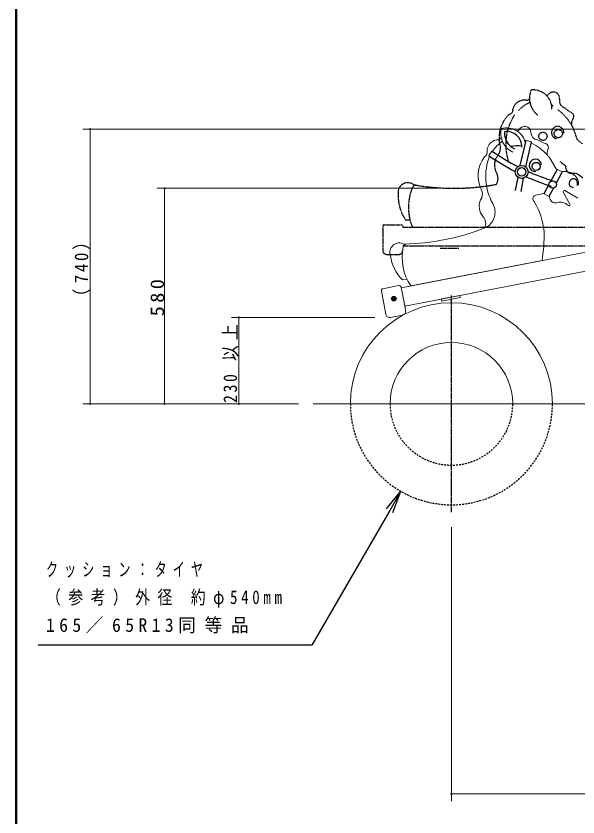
# Model space of a CAD drawing. Units: millimetres at full size; details may follow other scales. Extents: x -7816 to 0, y -1239 to 5340.
# Drawn here: x -7700 to -6187, y 857 to 3014 of the extents above; entities that cross this region are included whole.
import ezdxf

# ---------------------------------------------------------------- set-up
doc = ezdxf.new("R2010")
doc.units = ezdxf.units.MM
for name, pattern in [('USER2', [6, 3, -1, 1, -1]), ('USER3', [8, 3, -1, 1, -1, 1, -1]), ('USER4', [8, 5, -3])]:
    doc.linetypes.add(name, pattern=pattern)
for name, color, linetype, lineweight in [('A3図枠', 7, 'Continuous', 25), ('線', 2, 'Continuous', 25), ('補助', 2, 'Continuous', 13)]:
    doc.layers.add(name, color=color, linetype=linetype, lineweight=lineweight)
doc.styles.add('ＭＳ ゴシック', font='')
doc.styles.get('ＭＳ ゴシック').set_extended_font_data('MS Gothic')

# ---------------------------------------------------------------- blocks, each defined once
blk = doc.blocks.new('dimension_origin')
at = {"color": 0, "linetype": 'Continuous', "lineweight": -2}
blk.add_circle((0, 0), 1.25, dxfattribs=at)

msp = doc.modelspace()

# ---------------------------------------------------------------- linework, layer by layer
at = {"layer": 'A3図枠', "lineweight": 50}
msp.add_line((-7700, 5340), (-7700, 0), dxfattribs=at)
at = {"layer": '線', "linetype": 'USER3'}
for p, q in [((-6223.006, 2766.661), (-6207.15, 2754.494)), ((-6188.7, 2680.63), (-6200.982, 2714.57)), ((-6174.682, 2669.625), (-6188.7, 2680.63)), ((-6220.996, 2610.634), (-6235.014, 2621.639)), ((-6651.217, 2465.226), (-6639.554, 2465.226)), ((-6713, 2447.25), (-6713, 2382.75)), ((-6708, 2452.25), (-6664, 2452.25)), ((-6659, 2445.25), (-4957, 2445.25)), ((-6659, 2395.25), (-5808, 2395.25)), ((-6558, 2389.25), (-6508, 2389.25)), ((-6702.5, 2372.25), (-6669.5, 2372.25))]:
    msp.add_line(p, q, dxfattribs=at)
at = {"layer": '線'}
for p, q in [((-6342.652, 2611.417), (-6327.085, 2679.094)), ((-6328.034, 2608.054), (-6312.467, 2675.732)), ((-6243.495, 2601.242), (-6260.85, 2568.852)), ((-6230.155, 2594.379), (-6246.196, 2564.441)), ((-6349.244, 2580.22), (-6356.195, 2544.155)), ((-6334.515, 2577.382), (-6341.466, 2541.316)), ((-6265.379, 2560.4), (-6278.862, 2535.235)), ((-6253.589, 2550.643), (-6265.641, 2528.151)), ((-6652.668, 2233.415), (-6653.65, 2233.226))]:
    msp.add_line(p, q, dxfattribs=at)
at = {"layer": '線', "color": 7, "lineweight": 13}
for p, q in [((-6327.085, 2679.094), (-6312.467, 2675.732)), ((-6295.832, 2680.443), (-6277.96, 2671.498)), ((-6418.969, 2650.553), (-6427.549, 2638.249)), ((-6245.863, 2602.461), (-6264.347, 2633.462)), ((-6663.113, 2282.322), (-4991.876, 2604.454)), ((-6230.016, 2594.307), (-6245.863, 2602.461)), ((-6280.175, 2535.77), (-6300.474, 2531.857)), ((-6264.328, 2527.616), (-6280.175, 2535.77)), ((-6208.89, 2507.802), (-6227.058, 2539.74)), ((-6187.288, 2523.734), (-6222.978, 2543.838)), ((-6653.65, 2233.226), (-5912.55, 2376.073)), ((-6637.583, 2287.243), (-6284.09, 2355.379)), ((-6712.552, 2279.922), (-6669.348, 2288.249)), ((-6659.252, 2303.41), (-6647.799, 2305.617)), ((-6716.516, 2274.066), (-6704.308, 2210.732)), ((-6663.303, 2283.304), (-6663.492, 2284.286)), ((-6652.893, 2229.298), (-6663.303, 2283.304)), ((-6505.379, 2261.805), (-6554.475, 2252.342)), ((-6554.475, 2252.342), (-6553.34, 2246.45)), ((-6553.34, 2246.45), (-6504.244, 2255.914)), ((-6504.244, 2255.914), (-6505.379, 2261.805)), ((-6653.082, 2230.28), (-6652.1, 2230.469)), ((-6651.284, 2220.952), (-6652.893, 2229.298)), ((-6652.1, 2230.469), (-6652.668, 2233.415)), ((-6692.011, 2202.409), (-6659.607, 2208.654)), ((-6900, 1970), (-5838.25, 1970))]:
    msp.add_line(p, q, dxfattribs=at)
at = {"layer": '線', "color": 20, "linetype": 'USER2'}
msp.add_line((-6528, 1678), (-6528, 2262), dxfattribs=at)
at = {"layer": '線', "linetype": 'USER3'}
msp.add_lwpolyline([(-6220.996, 2610.634), (-6220.795, 2606.864), (-6220.091, 2603.155), (-6218.898, 2599.573), (-6217.668, 2597.245), (-6216.01, 2595.2), (-6213.987, 2593.514), (-6211.237, 2592.006), (-6208.25, 2591.048), (-6205.136, 2590.675), (-6202.007, 2590.901), (-6198.402, 2591.211), (-6194.795, 2590.93), (-6191.281, 2590.065), (-6187.956, 2588.638), (-6185.612, 2587.28), (-6183.379, 2585.746), (-6181.269, 2584.046), (-6179.07, 2581.993), (-6177.018, 2579.794), (-6175.122, 2577.46)], dxfattribs=at)
at = {"layer": '線', "color": 7, "lineweight": 13}
msp.add_lwpolyline([(-6264.328, 2527.616), (-6263.416, 2523.953), (-6262.023, 2520.444), (-6260.174, 2517.153), (-6258.525, 2515.1), (-6256.511, 2513.405), (-6254.205, 2512.133), (-6251.219, 2511.172), (-6248.105, 2510.797), (-6244.976, 2511.02), (-6241.947, 2511.834), (-6238.466, 2512.821), (-6234.87, 2513.228), (-6231.257, 2513.043), (-6227.721, 2512.272), (-6225.163, 2511.382), (-6222.68, 2510.298), (-6220.286, 2509.028), (-6217.739, 2507.429), (-6215.308, 2505.658), (-6213.004, 2503.724)], dxfattribs=at)
at = {"layer": '線', "linetype": 'USER3'}
for centre, radius in [((-6281.582, 2690.25), 11), ((-6240.292, 2697.367), 10.991)]:
    msp.add_circle(centre, radius, dxfattribs=at)
at = {"layer": '線'}
for centre, radius in [((-6338.888, 2594.327), 17.5), ((-6299.69, 2609.13), 10.991), ((-6338.888, 2594.327), 11.5), ((-6255.379, 2560.482), 10), ((-6682.93, 2253.042), 6), ((-6682.93, 2253.042), 4.75), ((-6682.93, 2253.042), 2.4)]:
    msp.add_circle(centre, radius, dxfattribs=at)
at = {"layer": '線', "color": 7, "lineweight": 13}
msp.add_circle((-6338.888, 2594.327), 11, dxfattribs=at)
at = {"layer": '線', "linetype": 'USER3'}
for centre, radius, start, end in [((-6261.092, 2792.623), 56.819, 156.82735, 233.28768), ((-6308.11, 2764.528), 50.722, 358.78873, 95.90389), ((-6253.666, 2792.683), 16.682, 351.91843, 142.31465), ((-6331.936, 2756.445), 31.314, 78.52702, 166.8017), ((-6326.196, 2797.492), 10.371, 272.69737, 323.16842), ((-6270.825, 2805.938), 5, 228.00089, 322.31465), ((-6216.256, 2786.755), 21.198, 170.26979, 251.43121), ((-6374.456, 2761.459), 12.221, 280.6881, 10.06297), ((-6267.069, 2678.667), 114.295, 116.31288, 135.20936), ((-6297.643, 2697.238), 86.254, 102.81901, 103.46898), ((-6319.865, 2670.907), 120.058, 56.69938, 59.2723), ((-6323.116, 2651.831), 137.01, 30.44284, 53.51385), ((-6313.173, 2685.997), 86.656, 132.92489, 196.87997), ((-6234.652, 2668.318), 147.05, 147.18506, 198.48213), ((-6209.328, 2743.62), 11.09, 317.17185, 78.67221), ((-6180.372, 2722.843), 24.675, 147.55405, 183.69944), ((-6342.728, 2633.99), 163.049, 29.6174, 32.35638), ((-6241.904, 2700.32), 16.584, 353.61924, 261.93044), ((-6425.708, 2658.041), 29.744, 315.93758, 5.38914), ((-6370.581, 2613.049), 41.595, 144.24171, 211.18311), ((-6431.95, 2577.265), 29.459, 325.89846, 28.92293), ((-6645.688, 2539.355), 25.895, 51.59126, 189.32389), ((-6503.463, 2498.813), 140.175, 157.55233, 202.46482), ((-6623.774, 2548.519), 10, 80.74404, 157.55233), ((-6521.632, 3175.28), 625.03, 260.0528, 280.51607), ((-6557.471, 2529.9), 113.891, 177.35286, 214.60126), ((-6708, 2447.25), 5, 90, 180), ((-6664, 2447.25), 5, 0, 90), ((-6702.5, 2382.75), 10.5, 180, 270.00006), ((-6669.5, 2382.75), 10.5, 270.00007, 0)]:
    msp.add_arc(centre, radius, start, end, dxfattribs=at)
at = {"layer": '線', "color": 7, "lineweight": 13}
for centre, radius, start, end in [((-6338.143, 2698.727), 56.819, 167.73735, 244.19768), ((-6378.994, 2662.241), 50.722, 9.69873, 106.81389), ((-6350.22, 2709.96), 5, 238.91089, 333.22465), ((-6330.863, 2700.192), 16.682, 2.82843, 153.22465), ((-6293.007, 2701.452), 21.198, 181.17979, 262.34121), ((-6400.86, 2649.795), 31.314, 89.43702, 177.7117), ((-6322.444, 2585.7), 114.295, 127.22288, 146.11936), ((-6402.992, 2691.187), 10.371, 283.60737, 334.07842), ((-6355.98, 2598.148), 86.254, 113.72901, 114.37898), ((-6372.818, 2568.088), 120.058, 67.60938, 70.1823), ((-6372.399, 2548.741), 137.01, 41.35284, 64.42385), ((-6278.04, 2660.408), 11.09, 328.08185, 89.58221), ((-6245.675, 2645.487), 24.675, 158.46405, 194.60944), ((-6369.102, 2584.171), 86.656, 143.83489, 207.78997), ((-6443.56, 2646.671), 12.221, 291.5981, 20.97297), ((-6288.655, 2581.673), 147.05, 158.09506, 209.39213), ((-6388.28, 2527.51), 163.049, 40.5274, 43.26638), ((-6222.72, 2550.673), 44.967, 86.22305, 100.71682), ((-6221.848, 2563.876), 31.735, 56.24632, 86.22305), ((-6249.789, 2522.065), 82.022, 44.54559, 56.24632), ((-6201.793, 2569.305), 14.679, 16.66046, 44.54559), ((-6236.718, 2558.854), 51.134, 359.81643, 16.66046), ((-6474.312, 2535.422), 29.744, 326.84758, 16.29914), ((-6298.581, 2522.038), 10, 100.91, 214.12591), ((-6224.45, 2541.224), 3, 60.6087, 209.63352), ((-6411.666, 2501.677), 41.595, 155.15171, 222.09311), ((-6457.19, 2485.992), 46.755, 294.13144, 30.18944), ((-6379.905, 2466.924), 88.24, 32.50406, 34.12591), ((-6476.539, 2411.745), 199.46, 6.42361, 30.95512), ((-6211.497, 2506.319), 3, 239.85288, 29.63352), ((-6465.153, 2454.924), 29.459, 336.80846, 39.83293), ((-6666.399, 3025.157), 625.03, 270.9628, 291.42607), ((-6762.619, 2429.957), 484.306, 351.14183, 0.48538), ((-6667.853, 2377.246), 25.895, 62.50126, 200.23389), ((-6648.069, 2390.392), 10, 91.65404, 168.46233), ((-6520.525, 2364.355), 140.175, 168.46233, 213.37482), ((-6579.441, 2384.658), 113.891, 188.26286, 225.51126), ((-6668.401, 2283.34), 5, 10.91, 100.91), ((-6711.606, 2275.012), 5, 100.91, 190.91), ((-6528, 1970), 272, 0, 180), ((-6693.998, 2212.719), 10.5, 190.91, 280.91006), ((-6661.594, 2218.965), 10.5, 280.91007, 10.91), ((-6528, 1970), 165.1, 0, 180)]:
    msp.add_arc(centre, radius, start, end, dxfattribs=at)
at = {"layer": '線'}
for centre, radius, start, end in [((-6338.143, 2698.727), 46.819, 175.32068, 244.19768), ((-6378.994, 2662.241), 40.722, 358.77453, 98.20609), ((-6352.148, 2578.27), 86.254, 80.75284, 100.84763), ((-6080.15, 3136.428), 607.346, 235.11047, 242.95043), ((-6080.15, 3136.428), 592.346, 235.11047, 243.0075), ((-6301.832, 2611.724), 16.584, 4.52924, 272.84044), ((-6080.15, 3136.428), 592.346, 245.96346, 252.83239), ((-6080.15, 3136.428), 607.346, 246.02053, 252.83239), ((-6199.661, 2564.083), 11.453, 328.77674, 273.28684)]:
    msp.add_arc(centre, radius, start, end, dxfattribs=at)
at = {"layer": '線', "color": 4, "linetype": 'USER4'}
for radius in [272, 165.1]:
    msp.add_arc((-6528, 1970), radius, 180, 0, dxfattribs=at)
at = {"layer": '補助'}
for p, q in [((-5086.011, 2709.19), (-7520, 2709.19)), ((-7500, 1970), (-7500, 2709.19)), ((-6561.632, 2550.251), (-7320, 2550.251)), ((-7300, 1970), (-7300, 2550.251)), ((-6733.998, 2202.219), (-7120, 2202.219)), ((-7100, 1970), (-7100, 2202.219)), ((-6940, 1970), (-7520, 1970)), ((-6940, 1970), (-7320, 1970)), ((-6940, 1970), (-7120, 1970)), ((-6528, 1638), (-6528, 900)), ((-5088, 920), (-6528, 920))]:
    msp.add_line(p, q, dxfattribs=at)
at = {"layer": '補助', "lineweight": 25}
for p, q in [((-6702.66, 1687.48), (-6664, 1734.441)), ((-6664, 1734.441), (-6694, 1682.48)), ((-6685.34, 1677.48), (-6664, 1734.441)), ((-6694, 1682.48), (-6903.278, 1320)), ((-6923.278, 1320), (-7640.552, 1320)), ((-6903.278, 1320), (-6923.278, 1320))]:
    msp.add_line(p, q, dxfattribs=at)

# ---------------------------------------------------------------- block references
at = {"layer": '補助', "xscale": 1.33, "yscale": 1.33}
for p, rotation in [((-7500, 2709.19), 270), ((-7300, 2550.251), 270), ((-7100, 2202.219), 270), ((-7500, 1970), 90), ((-7300, 1970), 90), ((-7100, 1970), 90)]:
    msp.add_blockref('dimension_origin', p, dxfattribs=dict(at, rotation=rotation))
msp.add_blockref('dimension_origin', (-6528, 920), dxfattribs=at)

# ---------------------------------------------------------------- texts
at = {"layer": '補助', "char_height": 36.66, "attachment_point": 8, "rotation": 90, "style": 'ＭＳ ゴシック'}
for s, insert in [('\\T1.33;\\W0.9;（740）', (-7501, 2339.595)), ('\\T1.33;\\W1.1;580', (-7301, 2260.125)), ('\\T1.33;\\W0.85;230\\~以上', (-7101, 2085.211))]:
    msp.add_mtext(s, dxfattribs=dict(at, insert=insert))
at = {"layer": '補助', "char_height": 36.66, "attachment_point": 1, "style": 'ＭＳ ゴシック'}
for s, insert in [('\\T1.5;\\W0.65;クッション：タイヤ', (-7619.349, 1542.5)), ('\\T1.5;\\W0.8;（参考）外径\\~約φ540mm', (-7619.349, 1467.5)), ('\\T1.5;\\W0.95;165／65R13同等品', (-7619.349, 1392.5))]:
    msp.add_mtext(s, dxfattribs=dict(at, insert=insert))

doc.saveas('drawing.dxf')
